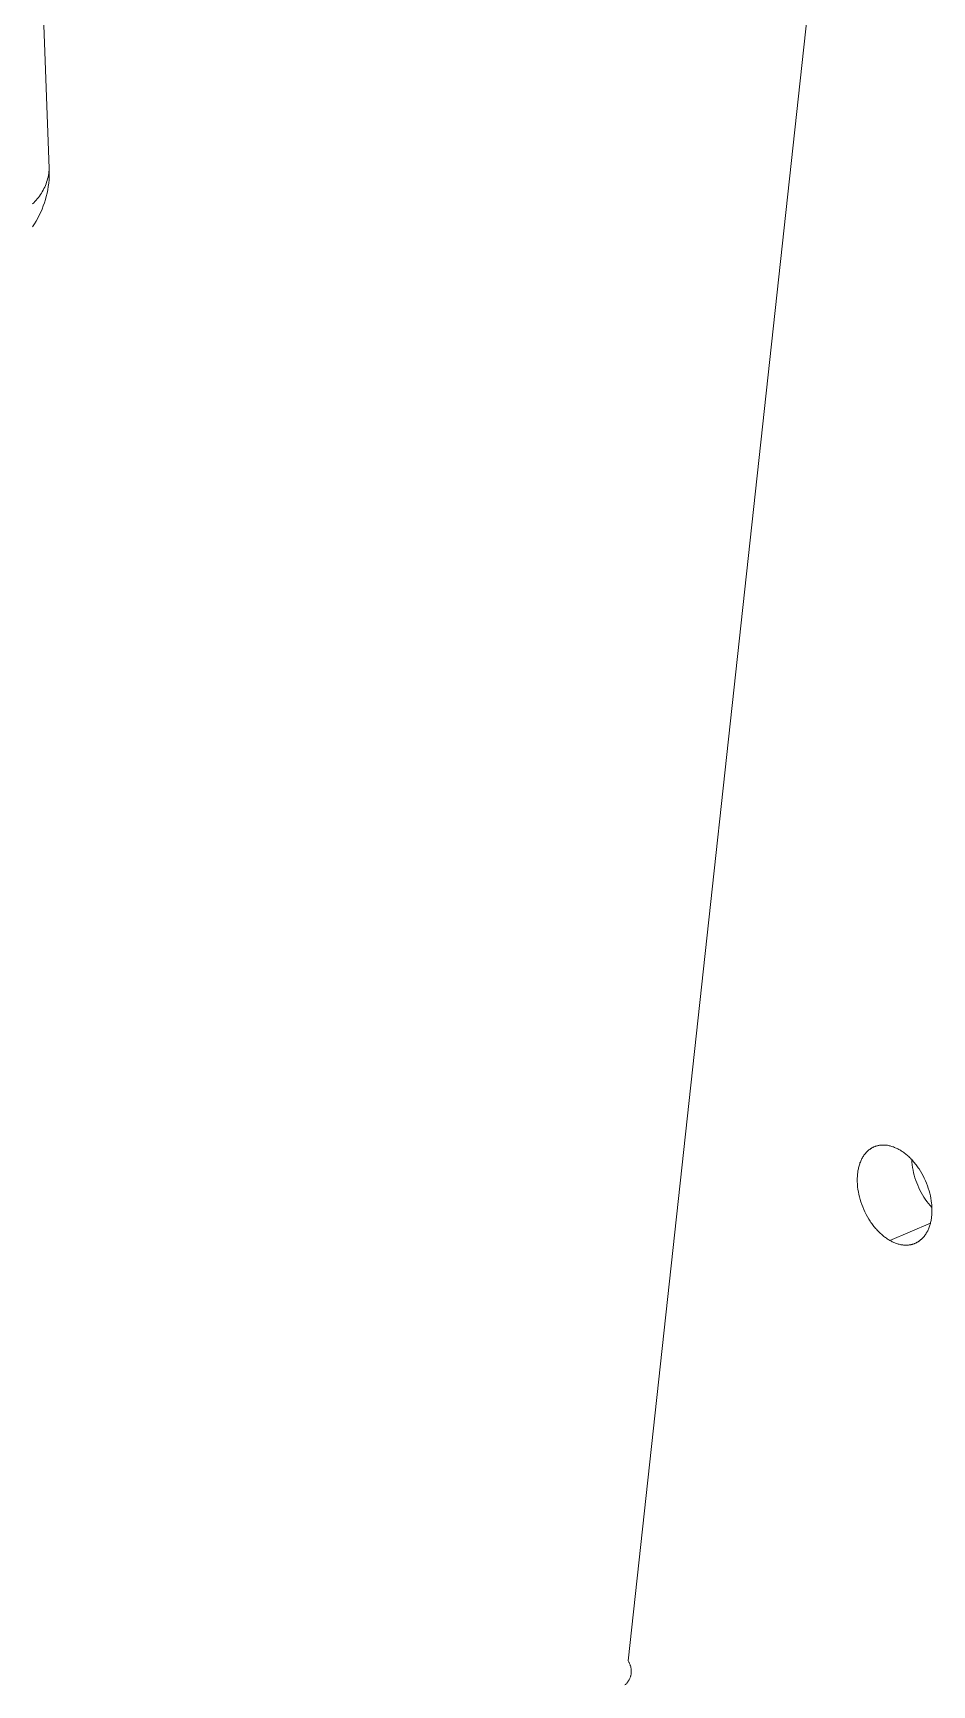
# Model space of a CAD drawing. Header units: millimetres. Extents: x -30 to 4992, y -440 to 3111.
# Drawn here: x 1564.2 to 1594.6, y 208.6 to 264.5 of the extents above; entities that cross this region are included whole.
import ezdxf

# ---------------------------------------------------------------- set-up
doc = ezdxf.new("R2010")
doc.units = ezdxf.units.MM
doc.layers.add('ZANO_R', color=7, linetype='Continuous', lineweight=0)

msp = doc.modelspace()

# ---------------------------------------------------------------- linework, layer by layer
at = {"layer": 'ZANO_R'}
for p, q in [((1592.115, 280.681), (1584.36, 209.458)), ((1564.216, 274.631), (1564.765, 259.953)), ((1564.761, 259.894), (1564.755, 259.835)), ((1564.765, 259.953), (1564.761, 259.894)), ((1564.766, 259.902), (1564.767, 259.789)), ((1564.612, 259.322), (1564.586, 259.269)), ((1564.635, 259.377), (1564.612, 259.322)), ((1564.657, 259.432), (1564.635, 259.377)), ((1564.677, 259.488), (1564.657, 259.432)), ((1564.695, 259.545), (1564.677, 259.488)), ((1564.711, 259.602), (1564.695, 259.545)), ((1564.725, 259.66), (1564.711, 259.602)), ((1564.731, 259.339), (1564.713, 259.227)), ((1564.737, 259.718), (1564.725, 259.66)), ((1564.746, 259.451), (1564.731, 259.339)), ((1564.747, 259.776), (1564.737, 259.718)), ((1564.757, 259.563), (1564.746, 259.451)), ((1564.755, 259.835), (1564.747, 259.776)), ((1564.764, 259.676), (1564.757, 259.563)), ((1564.767, 259.789), (1564.764, 259.676)), ((1564.239, 258.791), (1564.196, 258.75)), ((1564.281, 258.833), (1564.239, 258.791)), ((1564.321, 258.877), (1564.281, 258.833)), ((1564.36, 258.921), (1564.321, 258.877)), ((1564.397, 258.968), (1564.36, 258.921)), ((1564.433, 259.015), (1564.397, 258.968)), ((1564.467, 259.064), (1564.433, 259.015)), ((1564.499, 259.113), (1564.467, 259.064)), ((1564.53, 259.164), (1564.499, 259.113)), ((1564.559, 259.216), (1564.53, 259.164)), ((1564.586, 259.269), (1564.559, 259.216)), ((1564.601, 258.79), (1564.563, 258.683)), ((1564.634, 258.898), (1564.601, 258.79)), ((1564.664, 259.007), (1564.634, 258.898)), ((1564.69, 259.117), (1564.664, 259.007)), ((1564.713, 259.227), (1564.69, 259.117)), ((1564.378, 258.271), (1564.323, 258.173)), ((1564.429, 258.372), (1564.378, 258.271)), ((1564.477, 258.474), (1564.429, 258.372)), ((1564.522, 258.578), (1564.477, 258.474)), ((1564.563, 258.683), (1564.522, 258.578)), ((1564.264, 258.076), (1564.202, 257.981)), ((1564.323, 258.173), (1564.264, 258.076)), ((1592.792, 226.888), (1592.806, 226.891)), ((1592.806, 226.891), (1592.821, 226.895)), ((1592.821, 226.895), (1592.835, 226.898)), ((1592.835, 226.898), (1592.85, 226.901)), ((1592.85, 226.901), (1592.865, 226.903)), ((1592.865, 226.903), (1592.879, 226.905)), ((1592.879, 226.905), (1592.894, 226.907)), ((1592.894, 226.907), (1592.909, 226.909)), ((1592.909, 226.909), (1592.924, 226.911)), ((1592.924, 226.911), (1592.939, 226.912)), ((1592.939, 226.912), (1592.954, 226.913)), ((1592.954, 226.913), (1592.969, 226.913)), ((1592.969, 226.913), (1592.984, 226.914)), ((1592.984, 226.914), (1592.999, 226.914)), ((1592.999, 226.914), (1593.015, 226.914)), ((1593.015, 226.914), (1593.045, 226.912)), ((1593.045, 226.912), (1593.075, 226.91)), ((1593.075, 226.91), (1593.106, 226.907)), ((1593.106, 226.907), (1593.136, 226.903)), ((1593.136, 226.903), (1593.167, 226.898)), ((1593.167, 226.898), (1593.197, 226.891)), ((1593.197, 226.891), (1593.227, 226.884)), ((1592.21, 226.306), (1592.222, 226.337)), ((1592.222, 226.337), (1592.235, 226.368)), ((1592.235, 226.368), (1592.248, 226.398)), ((1592.248, 226.398), (1592.262, 226.428)), ((1592.262, 226.428), (1592.277, 226.457)), ((1592.277, 226.457), (1592.293, 226.485)), ((1592.293, 226.485), (1592.309, 226.513)), ((1592.309, 226.513), (1592.327, 226.54)), ((1592.327, 226.54), (1592.345, 226.566)), ((1592.345, 226.566), (1592.363, 226.592)), ((1592.363, 226.592), (1592.383, 226.617)), ((1592.383, 226.617), (1592.403, 226.641)), ((1592.403, 226.641), (1592.413, 226.652)), ((1592.413, 226.652), (1592.424, 226.664)), ((1592.424, 226.664), (1592.434, 226.675)), ((1592.434, 226.675), (1592.445, 226.686)), ((1592.445, 226.686), (1592.456, 226.697)), ((1592.456, 226.697), (1592.467, 226.707)), ((1592.467, 226.707), (1592.479, 226.718)), ((1592.479, 226.718), (1592.49, 226.728)), ((1592.49, 226.728), (1592.502, 226.738)), ((1592.502, 226.738), (1592.513, 226.747)), ((1592.513, 226.747), (1592.525, 226.756)), ((1592.525, 226.756), (1592.538, 226.766)), ((1592.538, 226.766), (1592.55, 226.774)), ((1592.55, 226.774), (1592.562, 226.783)), ((1592.562, 226.783), (1592.575, 226.791)), ((1592.575, 226.791), (1592.587, 226.799)), ((1592.587, 226.799), (1592.6, 226.807)), ((1592.6, 226.807), (1592.613, 226.815)), ((1592.613, 226.815), (1592.626, 226.822)), ((1592.626, 226.822), (1592.639, 226.829)), ((1592.639, 226.829), (1592.653, 226.836)), ((1592.653, 226.836), (1592.666, 226.842)), ((1592.666, 226.842), (1592.68, 226.848)), ((1592.68, 226.848), (1592.693, 226.854)), ((1592.693, 226.854), (1592.707, 226.86)), ((1592.707, 226.86), (1592.721, 226.865)), ((1592.721, 226.865), (1592.735, 226.87)), ((1592.735, 226.87), (1592.749, 226.875)), ((1592.749, 226.875), (1592.763, 226.879)), ((1592.763, 226.879), (1592.777, 226.884)), ((1592.777, 226.884), (1592.792, 226.888)), ((1593.227, 226.884), (1593.258, 226.876)), ((1593.258, 226.876), (1593.288, 226.867)), ((1593.288, 226.867), (1593.318, 226.857)), ((1593.318, 226.857), (1593.347, 226.847)), ((1593.347, 226.847), (1593.377, 226.835)), ((1593.377, 226.835), (1593.406, 226.823)), ((1593.406, 226.823), (1593.435, 226.81)), ((1593.435, 226.81), (1593.464, 226.796)), ((1593.464, 226.796), (1593.493, 226.782)), ((1593.493, 226.782), (1593.521, 226.767)), ((1593.521, 226.767), (1593.549, 226.751)), ((1593.549, 226.751), (1593.576, 226.735)), ((1593.576, 226.735), (1593.604, 226.717)), ((1593.604, 226.717), (1593.632, 226.699)), ((1593.632, 226.699), (1593.661, 226.68)), ((1593.661, 226.68), (1593.689, 226.66)), ((1593.689, 226.66), (1593.717, 226.639)), ((1593.717, 226.639), (1593.746, 226.617)), ((1593.746, 226.617), (1593.774, 226.594)), ((1593.774, 226.594), (1593.802, 226.57)), ((1593.802, 226.57), (1593.831, 226.545)), ((1593.831, 226.545), (1593.859, 226.52)), ((1593.859, 226.52), (1593.887, 226.493)), ((1593.887, 226.493), (1593.915, 226.465)), ((1593.915, 226.465), (1593.943, 226.437)), ((1593.943, 226.437), (1593.971, 226.407)), ((1593.967, 226.33), (1593.96, 226.419)), ((1593.971, 226.407), (1593.999, 226.377)), ((1593.999, 226.377), (1594.026, 226.346)), ((1594.026, 226.346), (1594.053, 226.314)), ((1592.117, 225.767), (1592.118, 225.803)), ((1592.118, 225.803), (1592.12, 225.839)), ((1592.12, 225.839), (1592.122, 225.875)), ((1592.122, 225.875), (1592.124, 225.91)), ((1592.124, 225.91), (1592.128, 225.944)), ((1592.128, 225.944), (1592.132, 225.978)), ((1592.132, 225.978), (1592.137, 226.011)), ((1592.137, 226.011), (1592.142, 226.045)), ((1592.142, 226.045), (1592.148, 226.079)), ((1592.148, 226.079), (1592.155, 226.112)), ((1592.155, 226.112), (1592.162, 226.145)), ((1592.162, 226.145), (1592.17, 226.178)), ((1592.17, 226.178), (1592.179, 226.21)), ((1592.179, 226.21), (1592.189, 226.243)), ((1592.189, 226.243), (1592.199, 226.275)), ((1592.199, 226.275), (1592.21, 226.306)), ((1593.977, 226.24), (1593.967, 226.33)), ((1593.99, 226.152), (1593.977, 226.24)), ((1594.006, 226.063), (1593.99, 226.152)), ((1594.024, 225.976), (1594.006, 226.063)), ((1594.046, 225.889), (1594.024, 225.976)), ((1594.071, 225.803), (1594.046, 225.889)), ((1594.053, 226.314), (1594.08, 226.281)), ((1594.099, 225.717), (1594.071, 225.803)), ((1594.08, 226.281), (1594.106, 226.248)), ((1594.106, 226.248), (1594.132, 226.213)), ((1594.132, 226.213), (1594.158, 226.178)), ((1594.158, 226.178), (1594.183, 226.142)), ((1594.183, 226.142), (1594.208, 226.105)), ((1594.208, 226.105), (1594.256, 226.03)), ((1594.256, 226.03), (1594.302, 225.952)), ((1594.302, 225.952), (1594.345, 225.873)), ((1594.345, 225.873), (1594.387, 225.791)), ((1594.387, 225.791), (1594.425, 225.707)), ((1592.117, 225.729), (1592.117, 225.767)), ((1592.117, 225.691), (1592.117, 225.729)), ((1592.118, 225.653), (1592.117, 225.691)), ((1592.12, 225.614), (1592.118, 225.653)), ((1592.123, 225.575), (1592.12, 225.614)), ((1592.126, 225.535), (1592.123, 225.575)), ((1592.13, 225.495), (1592.126, 225.535)), ((1592.141, 225.413), (1592.13, 225.495)), ((1592.155, 225.329), (1592.141, 225.413)), ((1592.171, 225.245), (1592.155, 225.329)), ((1592.191, 225.16), (1592.171, 225.245)), ((1594.129, 225.633), (1594.099, 225.717)), ((1594.163, 225.55), (1594.129, 225.633)), ((1594.199, 225.468), (1594.163, 225.55)), ((1594.238, 225.387), (1594.199, 225.468)), ((1594.28, 225.308), (1594.238, 225.387)), ((1594.325, 225.23), (1594.28, 225.308)), ((1594.372, 225.154), (1594.325, 225.23)), ((1594.425, 225.707), (1594.461, 225.623)), ((1594.461, 225.623), (1594.493, 225.538)), ((1594.493, 225.538), (1594.523, 225.452)), ((1594.523, 225.452), (1594.549, 225.366)), ((1594.549, 225.366), (1594.572, 225.28)), ((1594.572, 225.28), (1594.592, 225.195)), ((1592.215, 225.074), (1592.191, 225.16)), ((1592.241, 224.988), (1592.215, 225.074)), ((1592.271, 224.902), (1592.241, 224.988)), ((1592.303, 224.817), (1592.271, 224.902)), ((1592.339, 224.732), (1592.303, 224.817)), ((1592.377, 224.649), (1592.339, 224.732)), ((1594.421, 225.079), (1594.372, 225.154)), ((1594.474, 225.006), (1594.421, 225.079)), ((1594.528, 224.935), (1594.474, 225.006)), ((1594.585, 224.866), (1594.528, 224.935)), ((1594.645, 224.798), (1594.585, 224.866)), ((1594.592, 225.195), (1594.609, 225.11)), ((1594.609, 225.11), (1594.623, 225.027)), ((1594.623, 225.027), (1594.633, 224.945)), ((1594.633, 224.945), (1594.637, 224.905)), ((1594.637, 224.905), (1594.641, 224.865)), ((1594.641, 224.865), (1594.643, 224.826)), ((1594.643, 224.826), (1594.645, 224.787)), ((1594.645, 224.787), (1594.646, 224.748)), ((1594.646, 224.748), (1594.647, 224.71)), ((1594.647, 224.673), (1594.646, 224.636)), ((1594.647, 224.71), (1594.647, 224.673)), ((1592.418, 224.567), (1592.377, 224.649)), ((1592.462, 224.487), (1592.418, 224.567)), ((1592.508, 224.41), (1592.462, 224.487)), ((1592.556, 224.334), (1592.508, 224.41)), ((1592.581, 224.298), (1592.556, 224.334)), ((1592.606, 224.262), (1592.581, 224.298)), ((1592.632, 224.226), (1592.606, 224.262)), ((1592.658, 224.192), (1592.632, 224.226)), ((1592.684, 224.158), (1592.658, 224.192)), ((1592.711, 224.126), (1592.684, 224.158)), ((1592.738, 224.094), (1592.711, 224.126)), ((1593.215, 223.688), (1594.596, 224.272)), ((1594.542, 224.102), (1594.529, 224.072)), ((1594.553, 224.134), (1594.542, 224.102)), ((1594.565, 224.165), (1594.553, 224.134)), ((1594.575, 224.197), (1594.565, 224.165)), ((1594.585, 224.229), (1594.575, 224.197)), ((1594.593, 224.262), (1594.585, 224.229)), ((1594.602, 224.295), (1594.593, 224.262)), ((1594.609, 224.328), (1594.602, 224.295)), ((1594.616, 224.361), (1594.609, 224.328)), ((1594.622, 224.395), (1594.616, 224.361)), ((1594.627, 224.428), (1594.622, 224.395)), ((1594.632, 224.462), (1594.627, 224.428)), ((1594.636, 224.496), (1594.632, 224.462)), ((1594.639, 224.53), (1594.636, 224.496)), ((1594.642, 224.565), (1594.639, 224.53)), ((1594.644, 224.6), (1594.642, 224.565)), ((1594.646, 224.636), (1594.644, 224.6)), ((1592.765, 224.062), (1592.738, 224.094)), ((1592.793, 224.032), (1592.765, 224.062)), ((1592.821, 224.003), (1592.793, 224.032)), ((1592.848, 223.974), (1592.821, 224.003)), ((1592.877, 223.947), (1592.848, 223.974)), ((1592.905, 223.92), (1592.877, 223.947)), ((1592.933, 223.894), (1592.905, 223.92)), ((1592.961, 223.87), (1592.933, 223.894)), ((1592.99, 223.846), (1592.961, 223.87)), ((1593.018, 223.823), (1592.99, 223.846)), ((1593.047, 223.801), (1593.018, 223.823)), ((1593.075, 223.78), (1593.047, 223.801)), ((1593.103, 223.76), (1593.075, 223.78)), ((1593.131, 223.74), (1593.103, 223.76)), ((1593.159, 223.722), (1593.131, 223.74)), ((1593.187, 223.705), (1593.159, 223.722)), ((1593.215, 223.688), (1593.187, 223.705)), ((1593.243, 223.673), (1593.215, 223.688)), ((1593.271, 223.658), (1593.243, 223.673)), ((1593.3, 223.643), (1593.271, 223.658)), ((1593.328, 223.63), (1593.3, 223.643)), ((1593.358, 223.617), (1593.328, 223.63)), ((1593.387, 223.604), (1593.358, 223.617)), ((1593.416, 223.593), (1593.387, 223.604)), ((1593.446, 223.582), (1593.416, 223.593)), ((1593.476, 223.572), (1593.446, 223.582)), ((1593.506, 223.564), (1593.476, 223.572)), ((1593.536, 223.555), (1593.506, 223.564)), ((1593.567, 223.548), (1593.536, 223.555)), ((1593.597, 223.542), (1593.567, 223.548)), ((1593.627, 223.537), (1593.597, 223.542)), ((1593.914, 223.539), (1593.899, 223.536)), ((1593.929, 223.542), (1593.914, 223.539)), ((1593.943, 223.545), (1593.929, 223.542)), ((1593.958, 223.548), (1593.943, 223.545)), ((1593.972, 223.552), (1593.958, 223.548)), ((1593.986, 223.556), (1593.972, 223.552)), ((1594.001, 223.56), (1593.986, 223.556)), ((1594.015, 223.565), (1594.001, 223.56)), ((1594.029, 223.57), (1594.015, 223.565)), ((1594.043, 223.575), (1594.029, 223.57)), ((1594.057, 223.58), (1594.043, 223.575)), ((1594.07, 223.586), (1594.057, 223.58)), ((1594.084, 223.591), (1594.07, 223.586)), ((1594.098, 223.598), (1594.084, 223.591)), ((1594.111, 223.604), (1594.098, 223.598)), ((1594.124, 223.611), (1594.111, 223.604)), ((1594.138, 223.618), (1594.124, 223.611)), ((1594.151, 223.625), (1594.138, 223.618)), ((1594.164, 223.633), (1594.151, 223.625)), ((1594.176, 223.64), (1594.164, 223.633)), ((1594.189, 223.648), (1594.176, 223.64)), ((1594.202, 223.657), (1594.189, 223.648)), ((1594.214, 223.665), (1594.202, 223.657)), ((1594.226, 223.674), (1594.214, 223.665)), ((1594.238, 223.683), (1594.226, 223.674)), ((1594.25, 223.693), (1594.238, 223.683)), ((1594.262, 223.702), (1594.25, 223.693)), ((1594.274, 223.712), (1594.262, 223.702)), ((1594.285, 223.722), (1594.274, 223.712)), ((1594.297, 223.732), (1594.285, 223.722)), ((1594.308, 223.743), (1594.297, 223.732)), ((1594.319, 223.754), (1594.308, 223.743)), ((1594.33, 223.765), (1594.319, 223.754)), ((1594.34, 223.776), (1594.33, 223.765)), ((1594.351, 223.787), (1594.34, 223.776)), ((1594.361, 223.799), (1594.351, 223.787)), ((1594.381, 223.823), (1594.361, 223.799)), ((1594.401, 223.848), (1594.381, 223.823)), ((1594.419, 223.873), (1594.401, 223.848)), ((1594.437, 223.9), (1594.419, 223.873)), ((1594.454, 223.927), (1594.437, 223.9)), ((1594.471, 223.955), (1594.454, 223.927)), ((1594.486, 223.983), (1594.471, 223.955)), ((1594.501, 224.012), (1594.486, 223.983)), ((1594.516, 224.042), (1594.501, 224.012)), ((1594.529, 224.072), (1594.516, 224.042)), ((1593.658, 223.533), (1593.627, 223.537)), ((1593.688, 223.529), (1593.658, 223.533)), ((1593.719, 223.527), (1593.688, 223.529)), ((1593.749, 223.526), (1593.719, 223.527)), ((1593.764, 223.526), (1593.749, 223.526)), ((1593.78, 223.526), (1593.764, 223.526)), ((1593.795, 223.526), (1593.78, 223.526)), ((1593.81, 223.527), (1593.795, 223.526)), ((1593.825, 223.528), (1593.81, 223.527)), ((1593.84, 223.529), (1593.825, 223.528)), ((1593.855, 223.531), (1593.84, 223.529)), ((1593.87, 223.532), (1593.855, 223.531)), ((1593.884, 223.534), (1593.87, 223.532)), ((1593.899, 223.536), (1593.884, 223.534)), ((1584.36, 209.458), (1584.371, 209.441)), ((1584.371, 209.441), (1584.382, 209.423)), ((1584.382, 209.423), (1584.393, 209.405)), ((1584.393, 209.405), (1584.402, 209.387)), ((1584.402, 209.387), (1584.411, 209.368)), ((1584.411, 209.368), (1584.42, 209.349)), ((1584.42, 209.349), (1584.428, 209.33)), ((1584.428, 209.33), (1584.435, 209.31)), ((1584.435, 209.31), (1584.441, 209.29)), ((1584.441, 209.29), (1584.447, 209.27)), ((1584.447, 209.27), (1584.452, 209.25)), ((1584.452, 209.25), (1584.457, 209.23)), ((1584.457, 209.23), (1584.46, 209.209)), ((1584.462, 209.022), (1584.459, 209.002)), ((1584.46, 209.209), (1584.463, 209.189)), ((1584.465, 209.043), (1584.462, 209.022)), ((1584.463, 209.189), (1584.466, 209.168)), ((1584.467, 209.064), (1584.465, 209.043)), ((1584.466, 209.168), (1584.467, 209.147)), ((1584.467, 209.147), (1584.468, 209.126)), ((1584.468, 209.085), (1584.467, 209.064)), ((1584.468, 209.126), (1584.468, 209.106)), ((1584.468, 209.106), (1584.468, 209.085)), ((1584.271, 208.661), (1584.255, 208.647)), ((1584.286, 208.676), (1584.271, 208.661)), ((1584.301, 208.69), (1584.286, 208.676)), ((1584.315, 208.706), (1584.301, 208.69)), ((1584.328, 208.722), (1584.315, 208.706)), ((1584.341, 208.738), (1584.328, 208.722)), ((1584.354, 208.755), (1584.341, 208.738)), ((1584.366, 208.772), (1584.354, 208.755)), ((1584.377, 208.789), (1584.366, 208.772)), ((1584.388, 208.807), (1584.377, 208.789)), ((1584.398, 208.825), (1584.388, 208.807)), ((1584.407, 208.844), (1584.398, 208.825)), ((1584.416, 208.863), (1584.407, 208.844)), ((1584.424, 208.882), (1584.416, 208.863)), ((1584.431, 208.901), (1584.424, 208.882)), ((1584.438, 208.921), (1584.431, 208.901)), ((1584.444, 208.941), (1584.438, 208.921)), ((1584.45, 208.961), (1584.444, 208.941)), ((1584.455, 208.981), (1584.45, 208.961)), ((1584.459, 209.002), (1584.455, 208.981))]:
    msp.add_line(p, q, dxfattribs=at)

doc.saveas('drawing.dxf')
